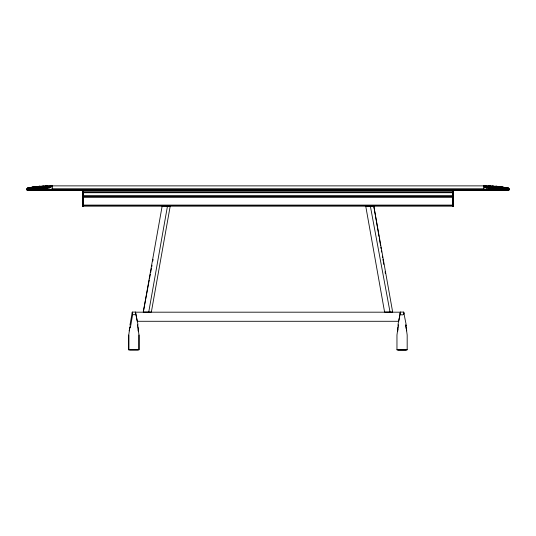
<?xml version="1.0" encoding="UTF-8"?>
<svg xmlns="http://www.w3.org/2000/svg" width="536" height="536" viewBox="0 0 536 536"><rect width="100%" height="100%" fill="white"/><g stroke="black" fill="none" stroke-linecap="round" stroke-linejoin="round"><path stroke-width="0.8" d="M82.464 196.94L82.464 197.315L453.483 197.315L453.483 205.094L82.477 205.094M82.464 191.499L82.517 190.34L82.517 206.119L83.469 206.119L83.529 190.427M83.529 205.094L83.529 197.315M83.529 191.875L83.529 191.499M137.913 327L138.985 335.027L138.985 349.787L128.767 349.787L128.767 335.027L129.88 326.679M132.285 313.372L132.285 312.079L135.461 312.079L137.899 324.28L137.511 325.855L137.605 324.93L138.516 330.625M397.92 350.129L406.228 350.122M452.418 197.315L452.418 196.94M452.418 196.129L452.478 192.886M452.418 191.499L452.424 190.38L452.418 206.059L453.429 206.119L453.429 190.34L453.429 206.119M453.483 191.499L453.483 191.875L82.464 191.875M52.34 188.082L52.34 186.85M52.307 190.34L508.47 190.34L509.2 189.63L508.651 188.082L486.581 188.082L483.66 187.406M509.1 189.985L508.818 188.773L489.033 188.773M406.06 326.679L407.179 335.027L407.179 349.787L396.962 349.787L396.962 335.02L398.342 324.93L398.436 325.855L398.047 324.28L400.479 312.079L403.662 312.079L406.094 324.28L405.712 325.855L405.799 324.93L406.114 327M397.739 331.168L397.98 329.091M397.431 330.625L398.034 327M130.402 327.429L132.62 314.719L135.461 314.652L135.461 312.079M143.286 312.066L162.174 205.978L166.013 205.978L168.338 206.635L170.24 205.978L151.353 312.066L143.286 312.066L149.263 279.993M148.72 312.14L167.446 206.306M149.571 278.345L150.335 274.231M150.643 272.59L151.407 268.476M151.715 266.834L152.023 265.186M152.787 261.072L153.095 259.431M398.697 321.265L400.459 312.187L135.494 312.187L137.263 321.285L398.69 321.285M508.302 190.34L508.443 189.63L507.713 188.773M52.34 186.421L49.419 188.082L27.349 188.082L26.8 189.63L27.53 190.34L508.47 190.34L509.086 188.773M83.529 196.015L82.464 196.015M452.418 190.394L452.478 206.119M453.483 192.833L452.478 192.826M453.483 196.015L452.418 196.015M137.511 325.855L137.806 325.198M405.705 325.855L406.007 325.198L405.43 325.928M508.47 190.34L509.2 189.63L26.8 189.63L27.53 190.34L136.747 190.133M46.954 188.082L52.34 186.119M45.044 188.082L52.34 185.932L50.759 186.22M483.82 190.34L485.033 189.985M489.509 189.985L488.209 190.34L486.239 189.63M369.398 206.038L367.609 206.635L365.706 205.978L384.593 312.066L392.66 312.066L373.773 205.978L369.398 206.038L370.329 205.978L390.054 312.14M43.182 188.082L52.34 185.871L49.922 186.26M30.8 187.352L27.745 188.082L36.736 186.448L28.843 188.082M487.211 189.985L485.65 190.34L484.33 189.63M40.475 188.082L50.263 185.871M36.12 188.082L46.907 185.871L44.448 186.22M27.483 188.082L33.956 186.816L28.187 188.082L31.403 187.553M30.123 188.082L40.26 186.106L36.234 186.769M31.356 188.082L43.671 185.925L41.198 186.28M33.319 188.082L46.612 185.871L489.388 185.871L505.877 188.082M33.011 187.292L34.626 187.03M45.6 186.24L48.059 185.871M43.316 186.314L46.612 185.871M26.8 188.773L46.967 188.773L52.18 190.34M51.704 188.773L484.296 188.773M508.818 188.773L509.2 188.773M452.773 190.32L483.707 190.34M83.529 192.27L452.418 192.27M82.517 192.35L83.469 192.35M452.478 192.35L453.429 192.35M83.529 192.578L452.418 192.578M82.517 192.719L453.429 192.719M83.469 192.826L82.464 192.833L82.464 196.129L453.429 196.143M83.529 195.901L452.418 195.901M82.517 196.35L83.469 196.35M452.478 196.35L453.429 196.35M82.517 196.625L453.429 196.625M82.517 196.967L83.469 196.967M452.478 196.967L453.429 196.967M82.517 205.489L452.418 205.523M452.478 205.489L453.429 205.489M82.517 205.817L453.429 205.817M83.529 205.945L452.418 205.945M82.517 206.119L83.469 206.038M452.478 206.038L453.429 206.038M128.767 349.787L138.985 349.78L138.985 335.02M396.962 349.78L407.179 349.787M132.62 314.719L132.285 312.079L129.94 325.198M504.644 188.082L489.093 185.871L490.634 186.186M507.157 188.082L492.329 185.925L493.971 186.213M487.941 185.871L502.681 188.082M497.341 188.082L483.66 185.871L485.187 186.24M489.388 185.871L491.733 186.26M495.525 188.082L483.66 185.932L485.12 186.361M499.639 186.87L495.74 186.106L508.517 188.082M503.21 187.265L499.264 186.448L508.255 188.082L505.2 187.352M504.791 187.587L506.373 187.915M483.66 186.119L492.818 188.082M485.737 185.871L487.365 186.24M483.66 186.421L490.956 188.082M47.235 189.63L50.351 190.34M483.66 186.85L489.046 188.082M45.192 189.63L47.791 190.34M30.874 189.63L33.286 190.34M40.321 188.773L43.182 189.63M493.046 188.773L495.519 189.63M486.534 188.773L490.273 190.34M30.016 190.34L28.2 189.63L27.651 188.773M31.289 190.34L28.287 188.773M503.13 189.63L504.711 190.34M506.346 188.773L507.8 189.63L507.914 190.34M28.683 190.34L27.182 188.773M28.086 190.34L27.115 189.63L26.914 188.773M506.433 189.63L507.317 190.34M505.126 189.63L505.984 190.34M27.698 190.34L26.88 189.63L26.901 189.985M508.349 188.773L508.885 189.63M398.134 325.198L398.436 325.855M373.773 205.978L378.999 236.41M379.28 238.058L380.547 245.461M380.835 247.103L381.116 248.751M381.398 250.392L381.679 252.041M382.382 256.154L382.664 257.796M382.952 259.444L383.233 261.092M383.515 262.734L383.796 264.382M385.069 271.786L385.351 273.427M138.047 329.781L138.208 331.161M483.693 190.086L483.66 188.082M403.662 313.372L403.662 312.079C406.094 315.872 398.047 315.872 400.479 312.079M138.027 349.854L129.719 349.854M128.767 335.02L128.767 349.78M83.469 190.354L83.469 206.119M82.477 190.394L82.464 206.059M52.34 188.773L52.34 189.63M129.585 328.803L129.243 330.859L129.833 327.469L129.585 328.803M406.355 328.803L406.114 327.469L406.697 330.853L406.355 328.803"/></g></svg>
